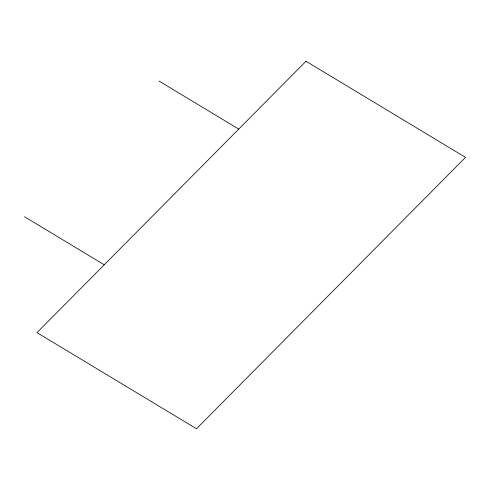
<?xml version="1.0" encoding="UTF-8"?>
<svg xmlns="http://www.w3.org/2000/svg" width="490" height="490" viewBox="0 0 490 490"><rect width="100%" height="100%" fill="white"/><g stroke="black" fill="none" stroke-linecap="round" stroke-linejoin="round"><path stroke-width="0.73" d="M159.005 81.04L238.753 129.097M24.5 216.727L104.248 264.79M306.005 61.25L36.995 332.63L196.484 428.75L465.5 157.37L306.005 61.25"/></g></svg>
